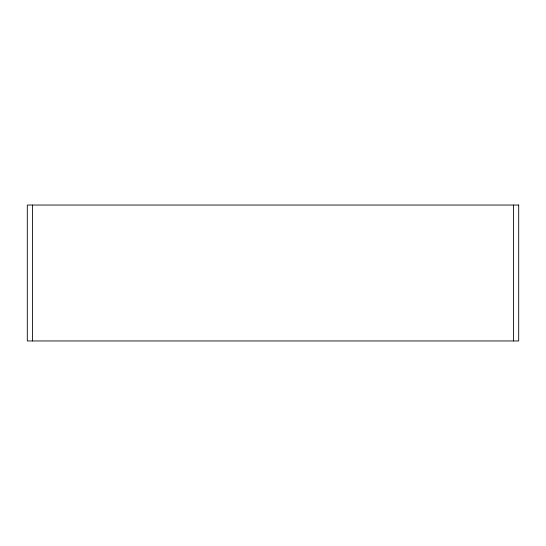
<?xml version="1.0" encoding="UTF-8"?>
<svg xmlns="http://www.w3.org/2000/svg" width="546" height="546" viewBox="0 0 546 546"><rect width="100%" height="100%" fill="white"/><g stroke="black" fill="none" stroke-linecap="round" stroke-linejoin="round"><path stroke-width="0.82" d="M513.472 205.043L513.472 340.957M32.528 205.043L32.528 340.957M518.7 205.043L27.3 205.043L27.3 340.957L518.7 340.957L518.7 205.043"/></g></svg>
